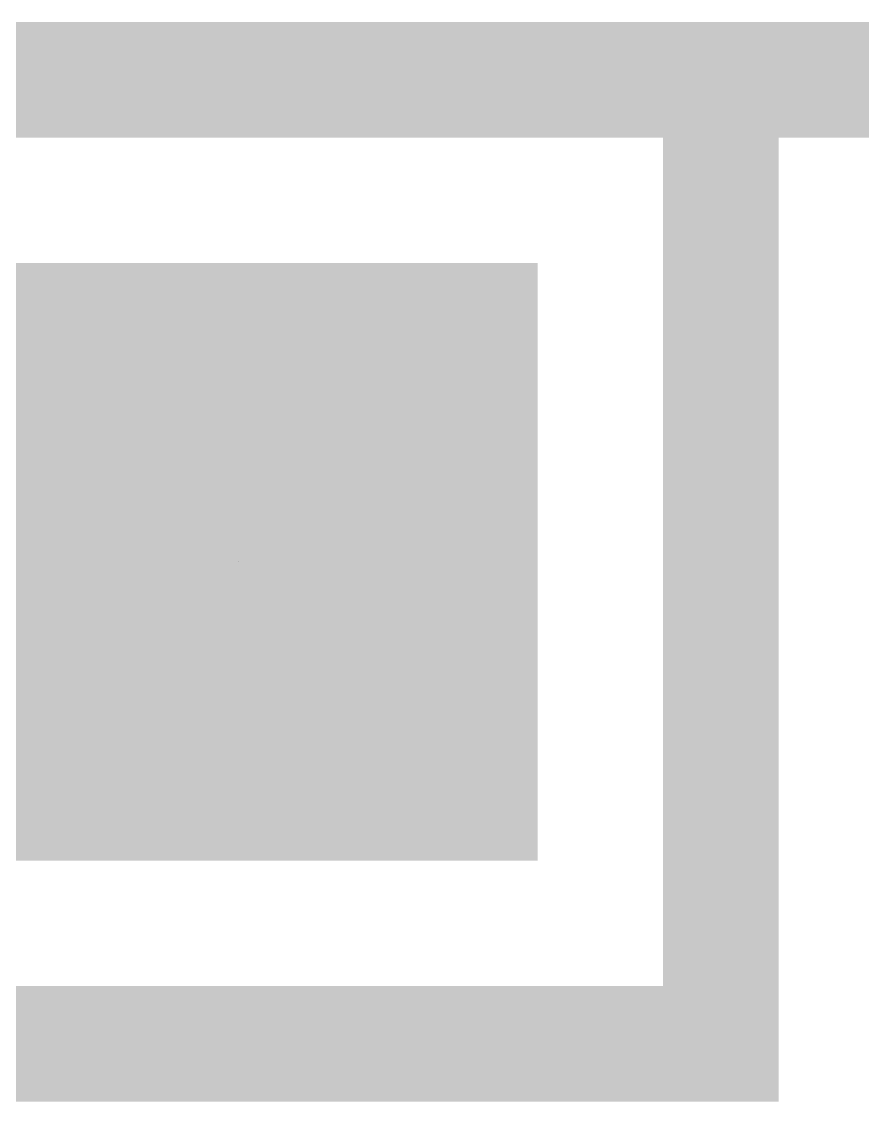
# Model space of a CAD drawing. Header units: millimetres. Extents: x 260 to 357, y 109 to 232.
# Drawn here: x 289.156 to 291.371, y 130.24 to 133.139 of the extents above; entities that cross this region are included whole.
import ezdxf

# ---------------------------------------------------------------- set-up
doc = ezdxf.new("R2010")
doc.units = ezdxf.units.MM
for name, color, linetype in [('DRIL_PLTE_THRU_01', 3, 'Continuous'), ('DRIL_PLTE_THRU_02', 5, 'Continuous'), ('PADS_TOP', 96, 'Continuous'), ('PART_TOP_2DLINE_26', 254, 'Continuous'), ('TAG_00', 183, 'Continuous'), ('TAG_01', 183, 'Continuous')]:
    doc.layers.add(name, color=color, linetype=linetype)

# ---------------------------------------------------------------- blocks, each defined once
blk = doc.blocks.new('SMOOTH_0$3048')
at = {"const_width": 0.1524}
blk.add_lwpolyline([(-0.0762, 0, 1), (0.0762, 0, 1)], format="xyb", close=True, dxfattribs=at)
blk = doc.blocks.new('PART_BODY_TOP_31')
at = {"layer": 'PART_TOP_2DLINE_26', "const_width": 0.3048}
blk.add_lwpolyline([(3.81, -1.27), (-1.27, -1.27), (-1.27, 39.497), (-1.27, 39.5478), (3.81, 39.5478), (3.81, 39.497)], close=True, dxfattribs=at)
blk.add_lwpolyline([(1.27, -1.27), (1.27, 1.27), (-1.27, 1.27)], dxfattribs=at)
at = {"layer": 'TAG_00'}
blk.add_lwpolyline([(0, 0), (0, 0)], dxfattribs=at)
at = {"layer": 'TAG_01'}
blk.add_lwpolyline([(0, 0), (0, 0)], dxfattribs=at)
at = {"layer": 'PART_TOP_2DLINE_26'}
for p in [(-1.27, 1.27), (1.27, 1.27)]:
    blk.add_blockref('SMOOTH_0$3048', p, dxfattribs=at)
blk = doc.blocks.new('DRIL_HOLE_0$9000006667')
at = {"const_width": 0.45}
blk.add_lwpolyline([(-0.225, 0, 1), (0.225, 0, 1)], format="xyb", close=True, dxfattribs=at)
blk = doc.blocks.new('PAD_52')
at = {"const_width": 1.5748}
blk.add_lwpolyline([(-0.7874, 0), (0.7874, 0)], dxfattribs=at)
blk = doc.blocks.new('STK_TOP_95')
at = {"layer": 'DRIL_PLTE_THRU_01'}
blk.add_blockref('DRIL_HOLE_0$9000006667', (0, 0), dxfattribs=at)
at = {"layer": 'DRIL_PLTE_THRU_02'}
blk.add_blockref('DRIL_HOLE_0$9000006667', (0, 0), dxfattribs=at)
at = {"layer": 'PADS_TOP', "rotation": 90}
blk.add_blockref('PAD_52', (0, 0), dxfattribs=at)
blk = doc.blocks.new('SYM_TOP_31')
for name in ['PART_BODY_TOP_31', 'STK_TOP_95']:
    blk.add_blockref(name, (0, 0))
blk = doc.blocks.new('PART_TOP_147')
blk.add_blockref('SYM_TOP_31', (0, 0))

msp = doc.modelspace()

# ---------------------------------------------------------------- block references
at = {"rotation": 270}
msp.add_blockref('PART_TOP_147', (289.7272, 131.7164), dxfattribs=at)

doc.saveas('drawing.dxf')
